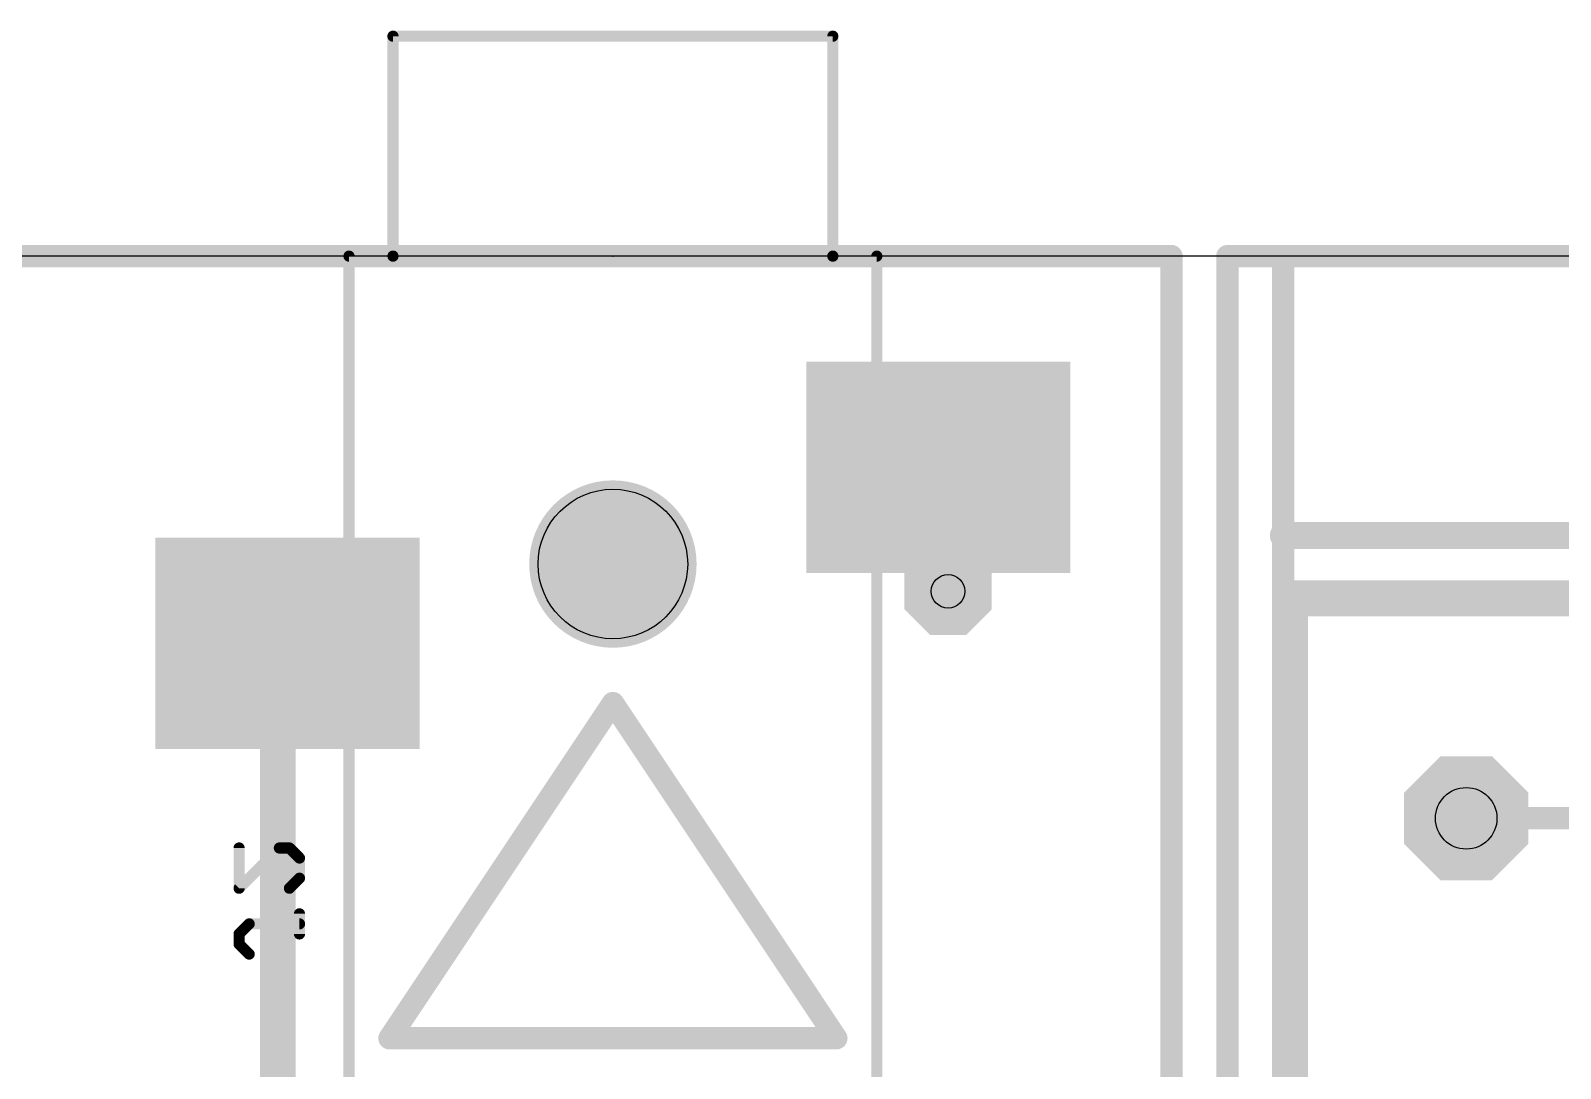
# Model space of a CAD drawing. Extents: x -0.1 to 85.2, y -25.2 to 58.4.
# Drawn here: x 37.83 to 55.22, y 46.65 to 58.44 of the extents above; entities that cross this region are included whole.
import ezdxf

# ---------------------------------------------------------------- set-up
doc = ezdxf.new("R2010")
doc.units = 0
for name, color, linetype in [('1', 22, 'CONTINUOUS'), ('16', 175, 'CONTINUOUS'), ('17', 82, 'CONTINUOUS'), ('18', 82, 'CONTINUOUS'), ('20', 7, 'CONTINUOUS'), ('21', 253, 'CONTINUOUS'), ('24', 7, 'CONTINUOUS'), ('26', 253, 'CONTINUOUS'), ('29', 253, 'CONTINUOUS'), ('30', 253, 'CONTINUOUS'), ('32', 253, 'CONTINUOUS'), ('44', 253, 'CONTINUOUS'), ('52', 253, 'CONTINUOUS')]:
    doc.layers.add(name, color=color, linetype=linetype)

# ---------------------------------------------------------------- blocks, each defined once
blk = doc.blocks.new('RECT')
blk.add_solid([(-0.5, -0.5), (0.5, -0.5), (-0.5, 0.5), (0.5, 0.5)])
blk = doc.blocks.new('OCTAGONP')
at = {"const_width": 0.5}
blk.add_lwpolyline([(-0.25, -0.1036), (-0.25, 0.1036), (-0.1036, 0.25), (0.1036, 0.25), (0.25, 0.1036), (0.25, -0.1036), (0.1036, -0.25), (-0.1036, -0.25), (-0.25, -0.1036), (-0.25, 0.1036)], dxfattribs=at)
blk = doc.blocks.new('OCTAGONV')
at = {"const_width": 0.5}
blk.add_lwpolyline([(-0.25, -0.1036), (-0.25, 0.1036), (-0.1036, 0.25), (0.1036, 0.25), (0.25, 0.1036), (0.25, -0.1036), (0.1036, -0.25), (-0.1036, -0.25), (-0.25, -0.1036), (-0.25, 0.1036)], dxfattribs=at)

msp = doc.modelspace()

# ---------------------------------------------------------------- linework, layer by layer
at = {"layer": '1', "const_width": 0.254}
for points in [[(0, 55.88), (50.8, 55.88)], [(50.8, 55.88), (50.8, 33.655)], [(85.09, 55.88), (51.435, 55.88)], [(51.435, 55.88), (51.435, 33.3375)]]:
    msp.add_lwpolyline(points, dxfattribs=at)
at = {"layer": '1', "const_width": 0.127}
for points in [[(50.8635, 55.88, 1), (50.7365, 55.88)], [(50.8, 55.8165, 1), (50.8, 55.9435)], [(51.435, 55.9435, 1), (51.435, 55.8165)], [(51.4985, 55.88, 1), (51.3715, 55.88)]]:
    msp.add_lwpolyline(points, format="xyb", dxfattribs=at)
at = {"layer": '16'}
for points, const_width in [([(52.07, 5.08), (52.07, 55.88)], 0.254), ([(52.07, 55.88), (85.09, 55.88)], 0.254), ([(48.15, 53.48), (48.15, 53.45)], 0.4064), ([(48.15, 53.45), (48.26, 53.34)], 0.4064), ([(48.26, 53.34), (48.26, 52.07)], 0.4064), ([(40.64, 51.37), (40.75, 51.48)], 0.4064), ([(40.64, 41.275), (40.64, 51.37)], 0.4064), ([(54.15, 49.49), (60.15, 49.49)], 0.254)]:
    msp.add_lwpolyline(points, dxfattribs=dict(at, const_width=const_width))
for points, const_width in [([(52.1335, 55.88, 1), (52.0065, 55.88)], 0.127), ([(52.07, 55.9435, 1), (52.07, 55.8165)], 0.127), ([(48.2516, 53.48, 1), (48.0484, 53.48)], 0.2032), ([(48.2218, 53.5218, 1), (48.0782, 53.3782)], 0.2032), ([(48.0484, 53.45, 1), (48.2516, 53.45)], 0.2032), ([(48.3616, 53.34, 1), (48.1584, 53.34)], 0.2032), ([(48.1882, 53.2682, 1), (48.3318, 53.4118)], 0.2032), ([(48.1584, 52.07, 1), (48.3616, 52.07)], 0.2032), ([(40.8218, 51.4082, 1), (40.6782, 51.5518)], 0.2032), ([(40.7416, 51.37, 1), (40.5384, 51.37)], 0.2032), ([(40.5682, 51.4418, 1), (40.7118, 51.2982)], 0.2032), ([(54.15, 49.5535, 1), (54.15, 49.4265)], 0.127)]:
    msp.add_lwpolyline(points, format="xyb", dxfattribs=dict(at, const_width=const_width))
at = {"layer": '20'}
msp.add_line((82.55, 55.88), (2.54, 55.88), dxfattribs=at)
msp.add_circle((44.45, 52.38), 0.85, dxfattribs=at)
msp.add_circle((44.45, 52.38), 0.85, dxfattribs=at)
at = {"layer": '21'}
for points, const_width in [([(62.23, 52.705), (52.07, 52.705)], 0.3048), ([(52.15, 41.99), (52.15, 51.99)], 0.4064), ([(52.15, 51.99), (62.15, 51.99)], 0.4064), ([(44.45, 50.8), (41.91, 46.99)], 0.254), ([(46.99, 46.99), (44.45, 50.8)], 0.254), ([(46.99, 46.99), (41.91, 46.99)], 0.254)]:
    msp.add_lwpolyline(points, dxfattribs=dict(at, const_width=const_width))
for points, const_width in [([(52.07, 52.7812, 1), (52.07, 52.6288)], 0.1524), ([(52.2516, 51.99, 1), (52.0484, 51.99)], 0.2032), ([(52.15, 52.0916, 1), (52.15, 51.8884)], 0.2032), ([(44.5028, 50.8352, 1), (44.3972, 50.7648)], 0.127), ([(44.5028, 50.7648, 1), (44.3972, 50.8352)], 0.127), ([(41.91, 47.0535, 1), (41.91, 46.9265)], 0.127), ([(41.8572, 47.0252, 1), (41.9628, 46.9548)], 0.127), ([(46.9372, 46.9548, 1), (47.0428, 47.0252)], 0.127), ([(46.99, 46.9265, 1), (46.99, 47.0535)], 0.127)]:
    msp.add_lwpolyline(points, format="xyb", dxfattribs=dict(at, const_width=const_width))
at = {"layer": '24'}
msp.add_point((44.45, 55.88), dxfattribs=at)
at = {"layer": '26', "const_width": 0.127}
for points in [[(40.2007, 49.1527), (40.2007, 48.6951)], [(40.2007, 48.6951), (40.6583, 49.1527)], [(40.6583, 49.1527), (40.7727, 49.1527)], [(40.7727, 49.1527), (40.8871, 49.0383)], [(40.8871, 49.0383), (40.8871, 48.8095)], [(40.8871, 48.8095), (40.7727, 48.6951)], [(40.2007, 48.1755), (40.3151, 48.2899)], [(40.3151, 48.2899), (40.8871, 48.2899)], [(40.8871, 48.1755), (40.8871, 48.4043)], [(40.2007, 48.0611), (40.2007, 48.1755)], [(40.3151, 47.9467), (40.2007, 48.0611)]]:
    msp.add_lwpolyline(points, dxfattribs=at)
at = {"layer": '26', "const_width": 0.0635}
for points in [[(40.2325, 49.1527, 1), (40.169, 49.1527)], [(40.6583, 49.1844, 1), (40.6583, 49.1209)], [(40.6807, 49.1302, 1), (40.6358, 49.1751)], [(40.7951, 49.1751, 1), (40.7502, 49.1302)], [(40.7727, 49.1209, 1), (40.7727, 49.1844)], [(40.9188, 49.0383, 1), (40.8553, 49.0383)], [(40.8646, 49.0158, 1), (40.9095, 49.0607)], [(40.9095, 48.787, 1), (40.8646, 48.8319)], [(40.1782, 48.7175, 1), (40.2232, 48.6726)], [(40.169, 48.6951, 1), (40.2325, 48.6951)], [(40.7502, 48.7175, 1), (40.7951, 48.6726)], [(40.8553, 48.8095, 1), (40.9188, 48.8095)], [(40.3151, 48.3216, 1), (40.3151, 48.2581)], [(40.3375, 48.2674, 1), (40.2926, 48.3123)], [(40.9188, 48.4043, 1), (40.8553, 48.4043)], [(40.8871, 48.2581, 1), (40.8871, 48.3216)], [(40.2325, 48.1755, 1), (40.169, 48.1755)], [(40.1782, 48.1979, 1), (40.2232, 48.153)], [(40.8553, 48.1755, 1), (40.9188, 48.1755)], [(40.2232, 48.0835, 1), (40.1782, 48.0386)], [(40.169, 48.0611, 1), (40.2325, 48.0611)], [(40.2926, 47.9242, 1), (40.3375, 47.9691)]]:
    msp.add_lwpolyline(points, format="xyb", dxfattribs=at)
at = {"layer": '29', "const_width": 0.9516}
msp.add_lwpolyline([(44.45, 51.9042, 1), (44.45, 52.8558, 1), (44.45, 51.9042)], format="xyb", dxfattribs=at)
msp.add_lwpolyline([(44.45, 51.9042, 1), (44.45, 52.8558, 1), (44.45, 51.9042)], format="xyb", dxfattribs=at)
at = {"layer": '30', "const_width": 0.9516}
msp.add_lwpolyline([(44.45, 51.9042, 1), (44.45, 52.8558, 1), (44.45, 51.9042)], format="xyb", dxfattribs=at)
msp.add_lwpolyline([(44.45, 51.9042, 1), (44.45, 52.8558, 1), (44.45, 51.9042)], format="xyb", dxfattribs=at)
at = {"layer": '44'}
for centre, radius in [((48.26, 52.07), 0.1905), ((54.15, 49.49), 0.35)]:
    msp.add_circle(centre, radius, dxfattribs=at)
at = {"layer": '52', "const_width": 0.0635}
for points in [[(41.95, 58.4118, 1), (41.95, 58.3483)], [(41.9818, 58.38, 1), (41.9183, 58.38)], [(46.9818, 58.38, 1), (46.9183, 58.38)], [(46.95, 58.3483, 1), (46.95, 58.4118)], [(41.45, 55.9118, 1), (41.45, 55.8483)], [(41.4818, 55.88, 1), (41.4183, 55.88)], [(41.95, 55.9118, 1), (41.95, 55.8483)], [(41.9183, 55.88, 1), (41.9818, 55.88)], [(41.95, 55.8483, 1), (41.95, 55.9118)], [(46.95, 55.9118, 1), (46.95, 55.8483)], [(46.9183, 55.88, 1), (46.9818, 55.88)], [(46.95, 55.8483, 1), (46.95, 55.9118)], [(47.4818, 55.88, 1), (47.4183, 55.88)], [(47.45, 55.8483, 1), (47.45, 55.9118)]]:
    msp.add_lwpolyline(points, format="xyb", dxfattribs=at)
at = {"layer": '52', "const_width": 0.127}
for points in [[(41.95, 55.88), (41.95, 58.38)], [(41.95, 58.38), (46.95, 58.38)], [(46.95, 58.38), (46.95, 55.88)], [(41.45, 55.88), (41.45, 41.38)], [(41.95, 55.88), (41.45, 55.88)], [(46.95, 55.88), (41.95, 55.88)], [(47.45, 55.88), (46.95, 55.88)], [(47.45, 41.38), (47.45, 55.88)]]:
    msp.add_lwpolyline(points, dxfattribs=at)

# ---------------------------------------------------------------- block references
at = {"layer": '16', "xscale": 2.2, "yscale": 2.8, "rotation": 270}
for p in [(48.15, 53.48), (40.75, 51.48)]:
    msp.add_blockref('RECT', p, dxfattribs=at)
at = {"layer": '17', "xscale": 1.208, "yscale": 1.208, "rotation": 180}
msp.add_blockref('OCTAGONP', (54.15, 49.49), dxfattribs=at)
msp.add_blockref('OCTAGONP', (54.15, 49.49), dxfattribs=at)
at = {"layer": '18', "xscale": 0.7874, "yscale": 0.7874}
msp.add_blockref('OCTAGONV', (48.26, 52.07), dxfattribs=at)
msp.add_blockref('OCTAGONV', (48.26, 52.07), dxfattribs=at)
at = {"layer": '29', "xscale": 0.9906, "yscale": 0.9906}
msp.add_blockref('OCTAGONV', (48.26, 52.07), dxfattribs=at)
at = {"layer": '29', "xscale": 1.4112, "yscale": 1.4112, "rotation": 180}
msp.add_blockref('OCTAGONP', (54.15, 49.49), dxfattribs=at)
at = {"layer": '30'}
for name, p, xscale, yscale, rotation in [('RECT', (48.15, 53.48), 2.4032, 3.0032, 270), ('RECT', (40.75, 51.48), 2.4032, 3.0032, 270), ('OCTAGONP', (54.15, 49.49), 1.4112, 1.4112, 180)]:
    msp.add_blockref(name, p, dxfattribs=dict(at, xscale=xscale, yscale=yscale, rotation=rotation))
at = {"layer": '30', "xscale": 0.9906, "yscale": 0.9906}
msp.add_blockref('OCTAGONV', (48.26, 52.07), dxfattribs=at)
at = {"layer": '32', "xscale": 2.2, "yscale": 2.8, "rotation": 270}
for p in [(48.15, 53.48), (40.75, 51.48)]:
    msp.add_blockref('RECT', p, dxfattribs=at)

doc.saveas('drawing.dxf')
